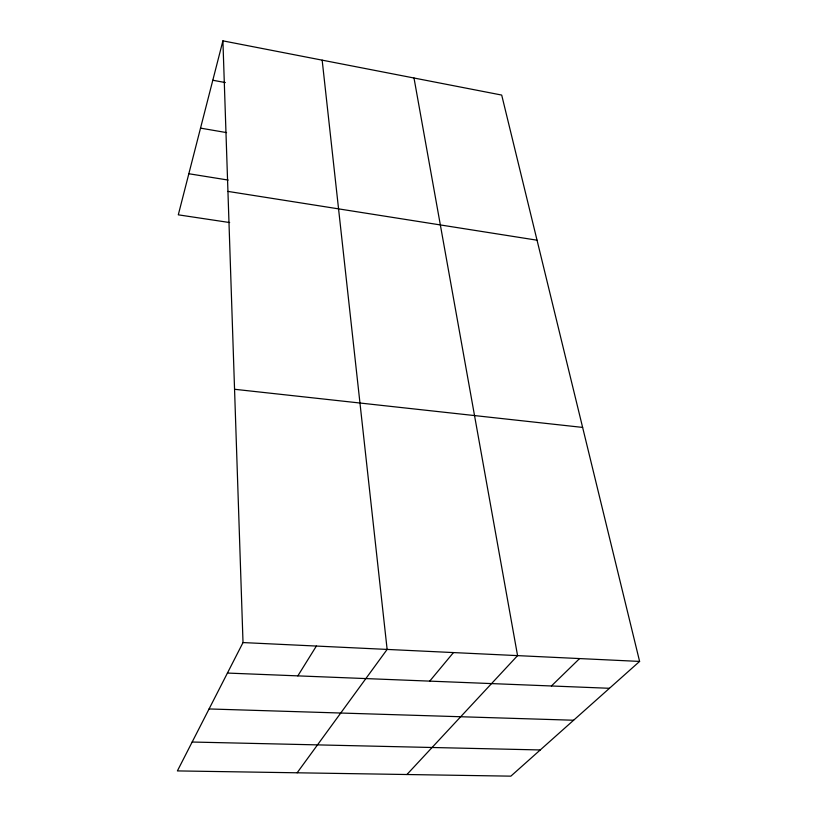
<?xml version="1.0" encoding="UTF-8"?>
<svg xmlns="http://www.w3.org/2000/svg" width="817" height="817" viewBox="0 0 817 817"><rect width="100%" height="100%" fill="white"/><g stroke="black" fill="none" stroke-linecap="round" stroke-linejoin="round"><path stroke-width="1.23" d="M222.908 40.85L243.017 642.571L177.391 770.911L510.86 776.15L639.609 661.423L501.699 95.068L222.908 40.85L178.3 214.83L229.669 222.551M297.837 675.873L316.373 646.063M297.143 772.79L387.135 649.423L322.164 60.152M429.722 681.123L453.455 652.579M406.927 774.516L517.57 655.622L414.005 78.013M551.414 685.984L579.59 658.573M192.158 742.03L540.251 749.955M209.081 708.952L573.605 720.237M227.432 673.065L609.451 688.292M243.017 642.571L639.609 661.423M234.55 389.28L582.623 427.414M227.943 191.403L537.035 240.198M188.839 173.745L228.168 180.067M200.533 128.126L226.575 132.609M212.808 80.25L225.329 82.558"/></g></svg>
